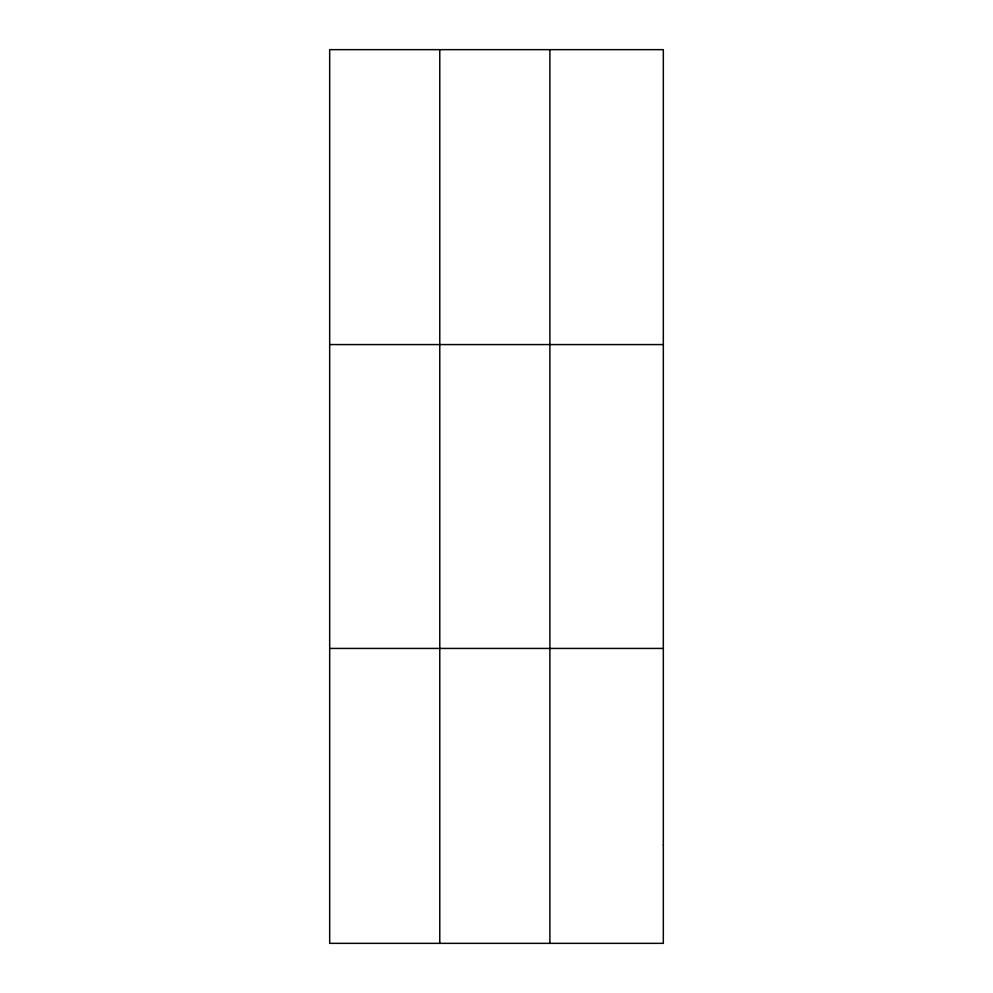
<?xml version="1.0" encoding="UTF-8"?>
<svg xmlns="http://www.w3.org/2000/svg" width="993" height="993" viewBox="0 0 993 993"><rect width="100%" height="100%" fill="white"/><g stroke="black" fill="none" stroke-linecap="round" stroke-linejoin="round"><path stroke-width="1.49" d="M439.775 943.35L439.775 49.65M549.886 943.35L549.886 49.65M329.676 344.571L663.324 344.571M329.676 648.429L663.324 648.429M663.324 845.043L663.324 943.35L329.676 943.35L329.676 49.65L663.324 49.65L663.324 845.043"/></g></svg>
